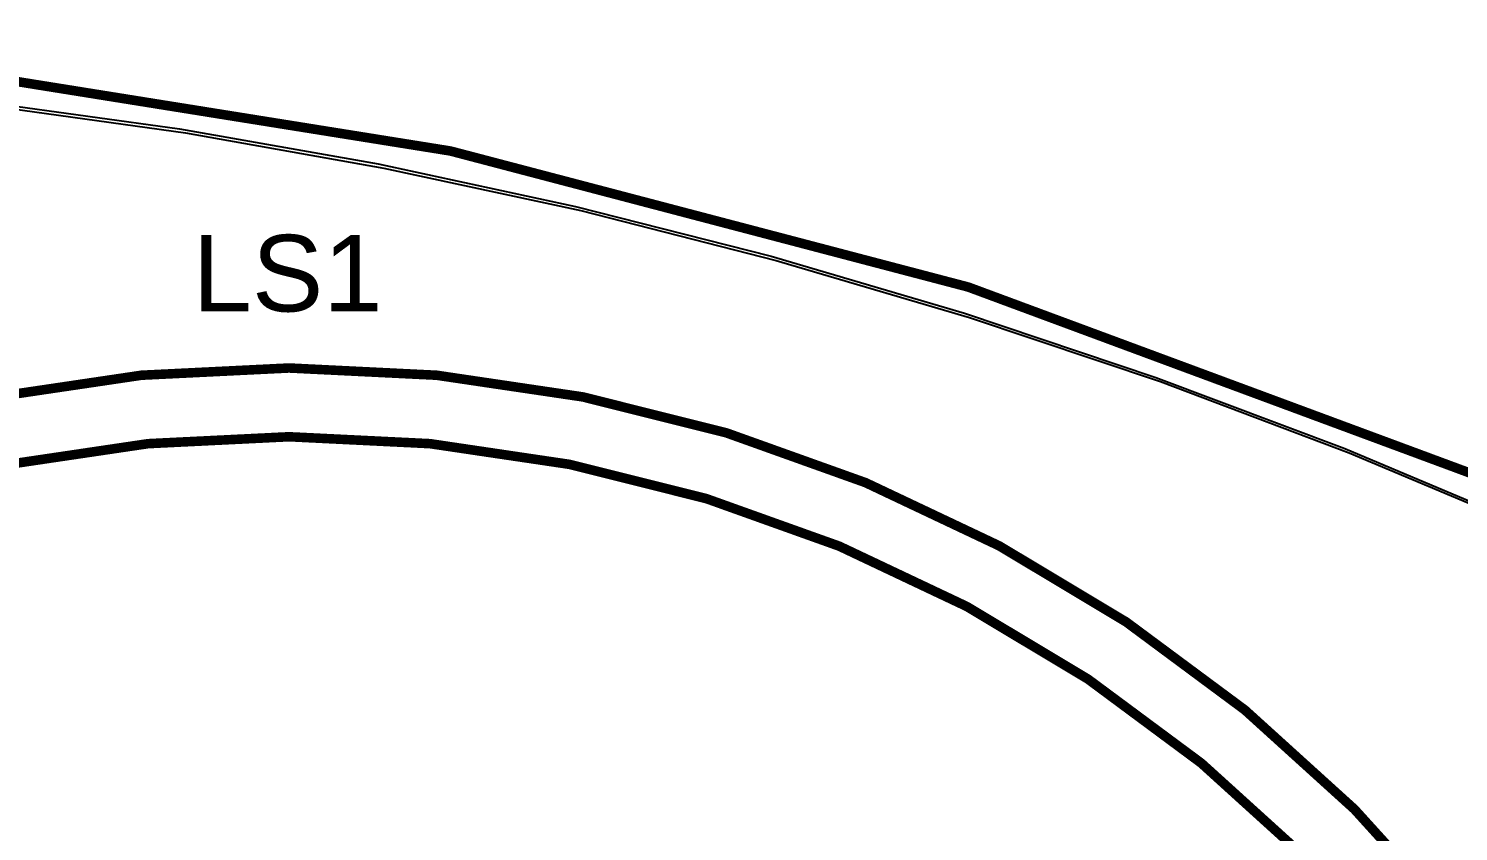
# Model space of a CAD drawing. Header units: inches. Extents: x -2.7 to 10.9, y -2.9 to 7.4.
# Drawn here: x 0.369 to 1.116, y 2.437 to 2.857 of the extents above; entities that cross this region are included whole.
import ezdxf

# ---------------------------------------------------------------- set-up
doc = ezdxf.new("R2010")
doc.units = ezdxf.units.IN
doc.header["$MEASUREMENT"] = 0
for name, color, linetype in [('Board Outline', 216, 'Continuous'), ('Bottom Layer', 5, 'Continuous'), ('Layer 2', 16, 'Continuous'), ('Layer 3', 76, 'Continuous'), ('Top Layer', 1, 'Continuous'), ('Top Overlay', 2, 'Continuous')]:
    doc.layers.add(name, color=color, linetype=linetype)
doc.styles.add('Arial', font='', dxfattribs={"height": 0.2})
doc.styles.get('Arial').set_extended_font_data('Arial')

# ---------------------------------------------------------------- blocks, each defined once
blk = doc.blocks.new('EFM_620_31')
at = {"layer": 'Top Overlay'}
for points in [[(0.7874, 0, 0.005, 0.005, 1), (-0.7874, 0, 0.005, 0.005, 1)], [(0.75147, 0, 0.005, 0.005, 1), (-0.75147, 0, 0.005, 0.005, 1)]]:
    blk.add_lwpolyline(points, format="xyseb", close=True, dxfattribs=at)

msp = doc.modelspace()

# ---------------------------------------------------------------- linework, layer by layer
at = {"layer": 'Board Outline'}
msp.add_lwpolyline([(-2.49969, 1.37795, 0.005, 0.005, -0.740599), (2.8433, 0.25075, 0.005, 0.005, 0)], format="xyseb", dxfattribs=at)
at = {"layer": 'Bottom Layer'}
for p, q in [((0.34634, 2.81678), (0.45067, 2.8023)), ((0.45067, 2.8023), (0.55439, 2.78395)), ((0.55439, 2.78395), (0.65736, 2.76174)), ((0.65736, 2.76174), (0.75943, 2.73572)), ((0.75943, 2.73572), (0.86045, 2.70592)), ((0.86045, 2.70592), (0.9603, 2.67238)), ((0.9603, 2.67238), (1.05883, 2.63514)), ((1.05883, 2.63514), (1.15591, 2.59426))]:
    msp.add_line(p, q, dxfattribs=at)
at = {"layer": 'Layer 2'}
for p, q in [((0.34634, 2.81678), (0.45067, 2.8023)), ((0.45067, 2.8023), (0.55439, 2.78395)), ((0.55439, 2.78395), (0.65736, 2.76174)), ((0.65736, 2.76174), (0.75943, 2.73572)), ((0.75943, 2.73572), (0.86045, 2.70592)), ((0.86045, 2.70592), (0.9603, 2.67238)), ((0.9603, 2.67238), (1.05883, 2.63514)), ((1.05883, 2.63514), (1.15591, 2.59426))]:
    msp.add_line(p, q, dxfattribs=at)
at = {"layer": 'Layer 3'}
for p, q in [((0.34317, 2.81893), (0.44762, 2.80447)), ((0.44762, 2.80447), (0.55147, 2.78613)), ((0.55147, 2.78613), (0.65456, 2.76393)), ((0.65456, 2.76393), (0.75675, 2.73792)), ((0.75675, 2.73792), (0.8579, 2.70812)), ((0.8579, 2.70812), (0.95788, 2.67457)), ((0.95788, 2.67457), (1.05653, 2.63732)), ((1.05653, 2.63732), (1.15373, 2.59643))]:
    msp.add_line(p, q, dxfattribs=at)
at = {"layer": 'Top Layer'}
for p, q in [((0.34634, 2.81678), (0.45067, 2.8023)), ((0.45067, 2.8023), (0.55439, 2.78395)), ((0.55439, 2.78395), (0.65736, 2.76174)), ((0.65736, 2.76174), (0.75943, 2.73572)), ((0.75943, 2.73572), (0.86045, 2.70592)), ((0.86045, 2.70592), (0.9603, 2.67238)), ((0.9603, 2.67238), (1.05883, 2.63514)), ((1.05883, 2.63514), (1.15591, 2.59426))]:
    msp.add_line(p, q, dxfattribs=at)

# ---------------------------------------------------------------- block references
msp.add_blockref('EFM_620_31', (0.50483, 1.89206))

# ---------------------------------------------------------------- texts
at = {"layer": 'Top Overlay', "style": 'Arial'}
msp.add_text('LS1', height=0.04, dxfattribs=at).set_placement((0.45435, 2.70901))

doc.saveas('drawing.dxf')
